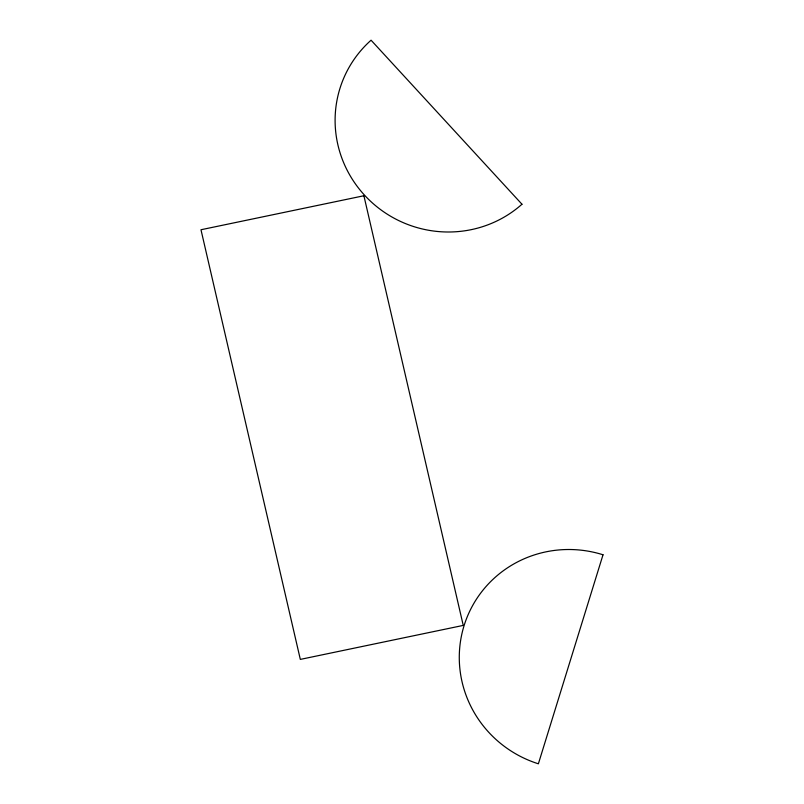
<?xml version="1.0" encoding="UTF-8"?>
<svg xmlns="http://www.w3.org/2000/svg" width="804" height="804" viewBox="0 0 804 804"><rect width="100%" height="100%" fill="white"/><g stroke="black" fill="none" stroke-linecap="round" stroke-linejoin="round"><path stroke-width="1.21" d="M603.02 554.78L538.379 763.8A111.836 109.354 24.4 0 1 464.069 625.673A111.836 109.354 24.4 0 1 603.02 554.78M363.9 195.754L200.98 229.743L300.324 659.401L463.245 625.411L363.9 195.754M521.967 204.236L371.066 40.2A111.836 109.354 24.4 0 0 364.534 195.191A111.836 109.354 24.4 0 0 521.967 204.236"/></g></svg>
